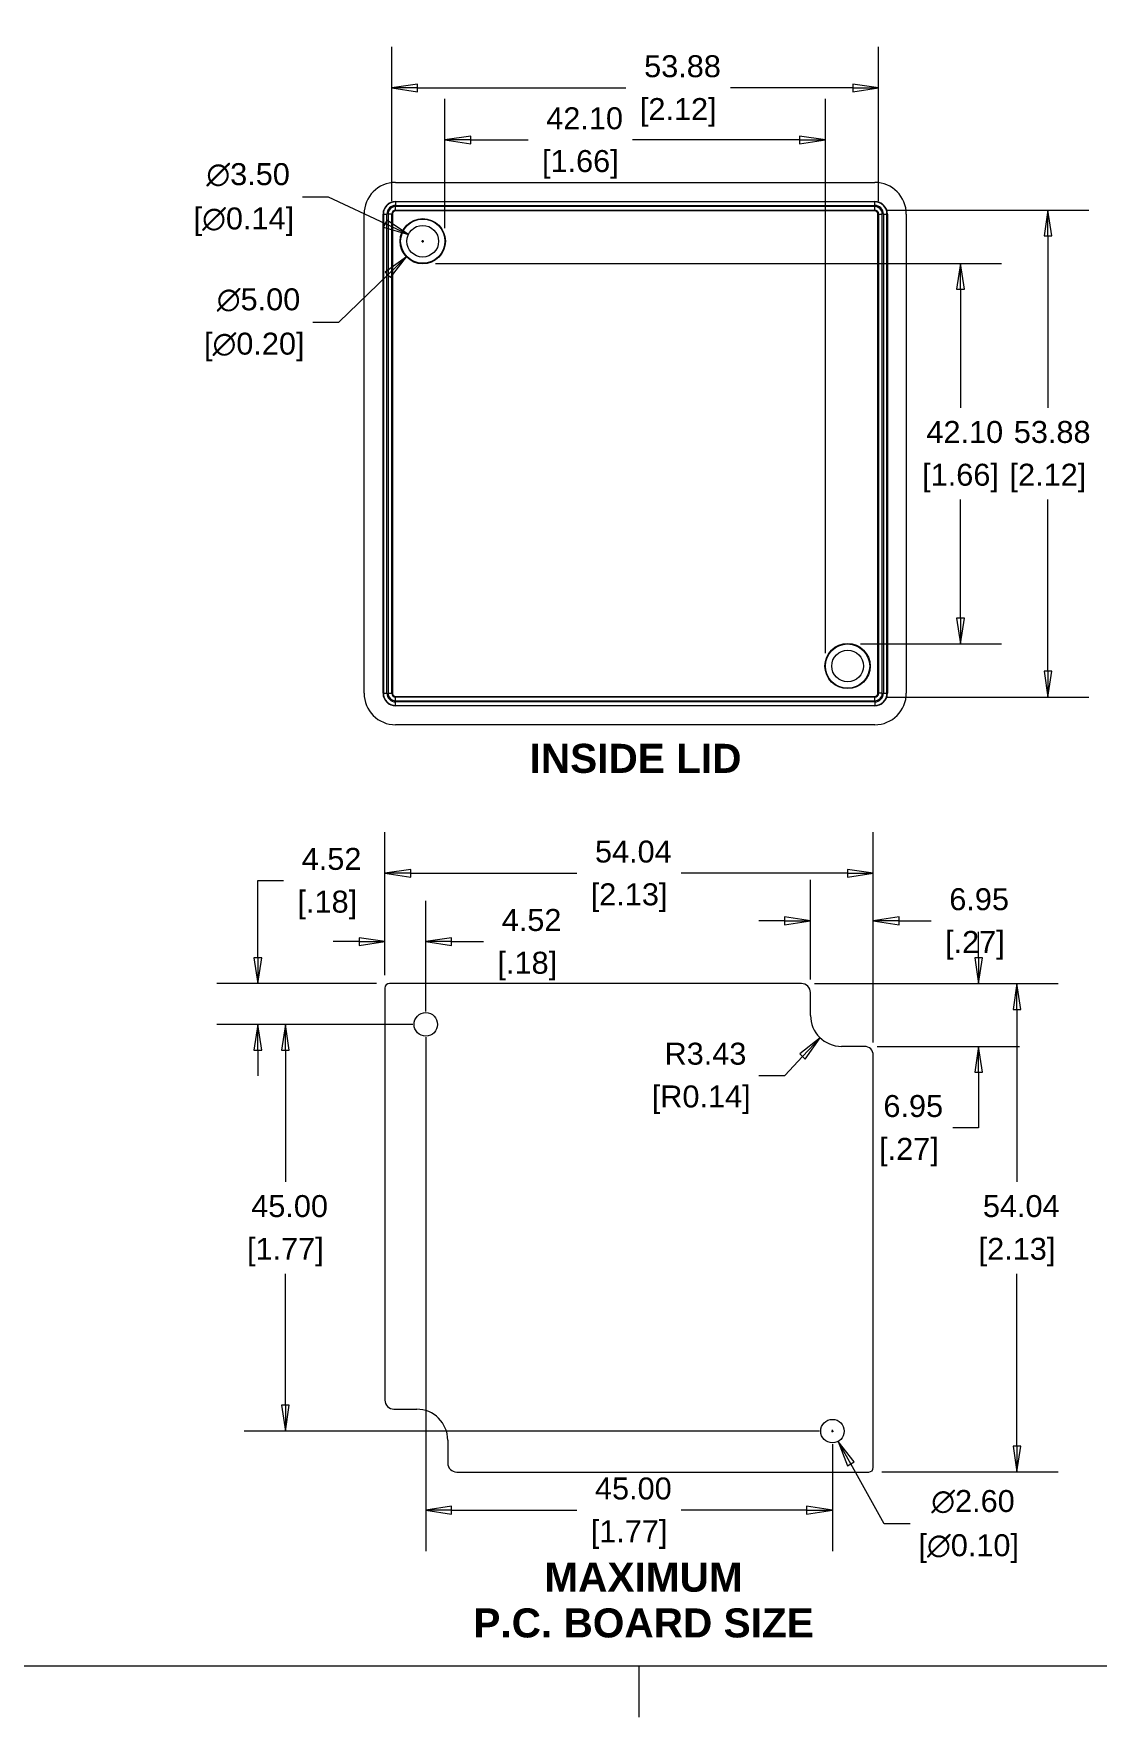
# Model space of a CAD drawing. Header units: millimetres. Extents: x 5 to 394, y 5 to 303.
# Drawn here: x 132.6 to 250.3, y 5 to 191.3 of the extents above; entities that cross this region are included whole.
import ezdxf

# ---------------------------------------------------------------- set-up
doc = ezdxf.new("R2010")
doc.units = ezdxf.units.MM
doc.header["$LTSCALE"] = 1.428571
doc.layers.get('0').update_dxf_attribs({"lineweight": 25})
for name, color, linetype, lineweight in [('Dimension (ANSI)', 7, 'Continuous', 9), ('Sketch Geometry (ANSI)', 7, 'Continuous', 9), ('Symbol (ANSI)', 7, 'Continuous', 9), ('Visible (ANSI)', 7, 'Continuous', 9), ('Visible Narrow (ANSI)', 7, 'Continuous', 9)]:
    doc.layers.add(name, color=color, linetype=linetype, lineweight=lineweight)
doc.styles.add('Label Text (ANSI)', font='arialbd.ttf')
doc.styles.add('Note Text (ANSI)', font='arial.ttf')
doc.dimstyles.new('Default - mm_inch (ANSI)', dxfattribs={"dimscale": 1.428571, "dimtxt": 1.7, "dimasz": 2, "dimexe": 3.175, "dimexo": 1, "dimgap": 0.8, "dimtad": 0, "dimtih": 1, "dimtoh": 1, "dimrnd": 1e-08, "dimzin": 4, "dimdsep": 46, "dimtxsty": 'Note Text (ANSI)', "dimblk": 'Filled-1', "dimcen": 0.09, "dimdle": 10, "dimclrd": 256, "dimclre": 256, "dimclrt": 256, "dimadec": 1, "dimazin": 0, "dimtfac": 1.176471, "dimtofl": 0, "dimtmove": 0, "dimatfit": 3, "dimfxl": 0, "dimtolj": 1, "dimtzin": 0, "dimlwd": -1, "dimlwe": -1, "dimarcsym": 0})

# ---------------------------------------------------------------- blocks, each defined once
blk = doc.blocks.new('Filled-1')
at = {"color": 0}
for p, q in [((0, 0), (-1, 0.15)), ((-1, 0.15), (-1, -0.15)), ((-1, 0), (0, 0)), ((-1, -0.15), (0, 0))]:
    blk.add_line(p, q, dxfattribs=at)
at = {"color": 0, "flags": 128}
blk.add_lwpolyline([(-1, -0.15), (0, 0), (-1, 0.15), (-1, -0.15)], dxfattribs=at)
at = {"color": 0}
blk.add_solid([(-1, -0.15), (0, 0), (-1, 0.15), (-1, -0.15)], dxfattribs=at)
blk = doc.blocks.new('*D27')
at = {"layer": 'Defpoints', "color": 0, "transparency": 16777216}
for p in [(217.57, 86.18), (241.42, 86.18), (225.02, 32.14)]:
    blk.add_point(p, dxfattribs=at)
at = {"layer": 'Dimension (ANSI)', "transparency": 16777216}
for p, q in [((219, 86.18), (245.96, 86.18)), ((241.42, 83.32), (241.42, 64.24)), ((241.42, 35), (241.42, 54.08)), ((226.45, 32.14), (245.96, 32.14))]:
    blk.add_line(p, q, dxfattribs=at)
at = {"layer": 'Dimension (ANSI)', "transparency": 16777216, "xscale": 2.857142857142857, "yscale": 2.857142857142857, "zscale": 2.857142857142857}
for p, rotation in [((241.42, 86.18), 90), ((241.42, 32.14), 270)]:
    blk.add_blockref('Filled-1', p, dxfattribs=dict(at, rotation=rotation))
at = {"layer": 'Dimension (ANSI)', "transparency": 16777216, "char_height": 2.429, "attachment_point": 5, "style": 'Note Text (ANSI)'}
for s, insert in [('\\A1; 54.04', (241.42, 61.54)), ('\\A1;[2.13]', (241.42, 56.46))]:
    blk.add_mtext(s, dxfattribs=dict(at, insert=insert))
blk = doc.blocks.new('*D28')
at = {"layer": 'Defpoints', "color": 0, "transparency": 16777216}
for p in [(217.57, 86.18), (224.52, 79.23), (237.17, 79.23)]:
    blk.add_point(p, dxfattribs=at)
at = {"layer": 'Dimension (ANSI)', "transparency": 16777216}
for p, q in [((237.17, 89.04), (237.17, 91.89)), ((219, 86.18), (241.71, 86.18)), ((225.95, 79.23), (241.71, 79.23)), ((237.17, 76.37), (237.17, 70.22)), ((237.17, 70.22), (234.32, 70.22))]:
    blk.add_line(p, q, dxfattribs=at)
at = {"layer": 'Dimension (ANSI)', "transparency": 16777216, "xscale": 2.857142857142857, "yscale": 2.857142857142857, "zscale": 2.857142857142857}
for p, rotation in [((237.17, 86.18), 270), ((237.17, 79.23), 90)]:
    blk.add_blockref('Filled-1', p, dxfattribs=dict(at, rotation=rotation))
at = {"layer": 'Dimension (ANSI)', "transparency": 16777216, "char_height": 2.429, "attachment_point": 5, "style": 'Note Text (ANSI)'}
for s, insert in [('\\A1; 6.95', (229.47, 72.61)), ('\\A1;[.27]', (229.47, 67.52))]:
    blk.add_mtext(s, dxfattribs=dict(at, insert=insert))
blk = doc.blocks.new('*D29')
at = {"layer": 'Defpoints', "color": 0, "transparency": 16777216}
for p in [(218.57, 93.11), (218.57, 85.18), (225.52, 78.23)]:
    blk.add_point(p, dxfattribs=at)
at = {"layer": 'Dimension (ANSI)', "transparency": 16777216}
for p, q in [((218.57, 86.61), (218.57, 97.65)), ((225.52, 79.66), (225.52, 97.65)), ((215.72, 93.11), (212.86, 93.11)), ((228.38, 93.11), (231.91, 93.11))]:
    blk.add_line(p, q, dxfattribs=at)
at = {"layer": 'Dimension (ANSI)', "transparency": 16777216, "xscale": 2.857142857142857, "yscale": 2.857142857142857, "zscale": 2.857142857142857}
blk.add_blockref('Filled-1', (218.57, 93.11), dxfattribs=at)
at = {"layer": 'Dimension (ANSI)', "transparency": 16777216, "xscale": 2.857142857142857, "yscale": 2.857142857142857, "zscale": 2.857142857142857, "rotation": 180}
blk.add_blockref('Filled-1', (225.52, 93.11), dxfattribs=at)
at = {"layer": 'Dimension (ANSI)', "transparency": 16777216, "char_height": 2.429, "attachment_point": 5, "style": 'Note Text (ANSI)'}
for s, insert in [('\\A1; 6.95', (236.76, 95.49)), ('\\A1;[.27]', (236.76, 90.41))]:
    blk.add_mtext(s, dxfattribs=dict(at, insert=insert))
blk = doc.blocks.new('*D30')
at = {"layer": 'Defpoints', "color": 0, "transparency": 16777216}
for p in [(222, 82.66), (219.65, 80.17)]:
    blk.add_point(p, dxfattribs=at)
at = {"layer": 'Dimension (ANSI)', "transparency": 16777216}
for p, q in [((215.72, 76.02), (217.68, 78.09)), ((212.86, 76.02), (215.72, 76.02))]:
    blk.add_line(p, q, dxfattribs=at)
at = {"layer": 'Dimension (ANSI)', "transparency": 16777216, "xscale": 2.857142857142857, "yscale": 2.857142857142857, "zscale": 2.857142857142857, "rotation": 46.58485031350623}
blk.add_blockref('Filled-1', (219.65, 80.17), dxfattribs=at)
at = {"layer": 'Dimension (ANSI)', "transparency": 16777216, "attachment_point": 5, "style": 'Note Text (ANSI)'}
for s, insert, char_height in [('\\A1; R3.43', (206.48, 78.4), 2.429), ('\\A1;[R0.14]', (206.48, 73.32), 2.4286)]:
    blk.add_mtext(s, dxfattribs=dict(at, insert=insert, char_height=char_height))
blk = doc.blocks.new('*D31')
at = {"layer": 'Defpoints', "color": 0, "transparency": 16777216}
for p in [(171.48, 98.38), (171.48, 85.68), (225.52, 78.23)]:
    blk.add_point(p, dxfattribs=at)
at = {"layer": 'Dimension (ANSI)', "transparency": 16777216}
for p, q in [((171.48, 87.11), (171.48, 102.92)), ((225.52, 79.66), (225.52, 102.92)), ((174.34, 98.38), (192.73, 98.38)), ((222.67, 98.38), (204.28, 98.38))]:
    blk.add_line(p, q, dxfattribs=at)
at = {"layer": 'Dimension (ANSI)', "transparency": 16777216, "xscale": 2.857142857142857, "yscale": 2.857142857142857, "zscale": 2.857142857142857, "rotation": 180}
blk.add_blockref('Filled-1', (171.48, 98.38), dxfattribs=at)
at = {"layer": 'Dimension (ANSI)', "transparency": 16777216, "xscale": 2.857142857142857, "yscale": 2.857142857142857, "zscale": 2.857142857142857}
blk.add_blockref('Filled-1', (225.52, 98.38), dxfattribs=at)
at = {"layer": 'Dimension (ANSI)', "transparency": 16777216, "char_height": 2.429, "attachment_point": 5, "style": 'Note Text (ANSI)'}
for s, insert in [('\\A1; 54.04', (198.5, 100.76)), ('\\A1;[2.13]', (198.5, 95.68))]:
    blk.add_mtext(s, dxfattribs=dict(at, insert=insert))
blk = doc.blocks.new('*D32')
at = {"layer": 'Defpoints', "color": 0, "transparency": 16777216}
for p in [(171.48, 90.81), (171.48, 85.68), (176, 81.66)]:
    blk.add_point(p, dxfattribs=at)
at = {"layer": 'Dimension (ANSI)', "transparency": 16777216}
for p, q in [((171.48, 87.11), (171.48, 95.34)), ((176, 83.09), (176, 95.34)), ((168.63, 90.81), (165.77, 90.81)), ((178.86, 90.81), (182.41, 90.81))]:
    blk.add_line(p, q, dxfattribs=at)
at = {"layer": 'Dimension (ANSI)', "transparency": 16777216, "xscale": 2.857142857142857, "yscale": 2.857142857142857, "zscale": 2.857142857142857}
blk.add_blockref('Filled-1', (171.48, 90.81), dxfattribs=at)
at = {"layer": 'Dimension (ANSI)', "transparency": 16777216, "xscale": 2.857142857142857, "yscale": 2.857142857142857, "zscale": 2.857142857142857, "rotation": 180}
blk.add_blockref('Filled-1', (176, 90.81), dxfattribs=at)
at = {"layer": 'Dimension (ANSI)', "transparency": 16777216, "char_height": 2.429, "attachment_point": 5, "style": 'Note Text (ANSI)'}
for s, insert in [('\\A1; 4.52', (187.24, 93.19)), ('\\A1;[.18]', (187.24, 88.11))]:
    blk.add_mtext(s, dxfattribs=dict(at, insert=insert))
blk = doc.blocks.new('*D33')
at = {"layer": 'Defpoints', "color": 0, "transparency": 16777216}
for p in [(171.98, 86.18), (157.42, 81.66), (176, 81.66)]:
    blk.add_point(p, dxfattribs=at)
at = {"layer": 'Dimension (ANSI)', "transparency": 16777216}
for p, q in [((157.42, 89.04), (157.42, 97.57)), ((157.42, 97.57), (160.28, 97.57)), ((170.56, 86.18), (152.89, 86.18)), ((174.58, 81.66), (152.89, 81.66)), ((157.42, 78.8), (157.42, 75.95))]:
    blk.add_line(p, q, dxfattribs=at)
at = {"layer": 'Dimension (ANSI)', "transparency": 16777216, "xscale": 2.857142857142857, "yscale": 2.857142857142857, "zscale": 2.857142857142857}
for p, rotation in [((157.42, 86.18), 270), ((157.42, 81.66), 90)]:
    blk.add_blockref('Filled-1', p, dxfattribs=dict(at, rotation=rotation))
at = {"layer": 'Dimension (ANSI)', "transparency": 16777216, "char_height": 2.429, "attachment_point": 5, "style": 'Note Text (ANSI)'}
for s, insert in [('\\A1; 4.52', (165.11, 99.95)), ('\\A1;[.18]', (165.11, 94.87))]:
    blk.add_mtext(s, dxfattribs=dict(at, insert=insert))
blk = doc.blocks.new('*D34')
at = {"layer": 'Defpoints', "color": 0, "transparency": 16777216}
for p in [(176, 81.66), (160.47, 36.66), (221, 36.66)]:
    blk.add_point(p, dxfattribs=at)
at = {"layer": 'Dimension (ANSI)', "transparency": 16777216}
for p, q in [((174.58, 81.66), (155.93, 81.66)), ((160.47, 78.8), (160.47, 64.24)), ((160.47, 39.52), (160.47, 54.08)), ((219.58, 36.66), (155.93, 36.66))]:
    blk.add_line(p, q, dxfattribs=at)
at = {"layer": 'Dimension (ANSI)', "transparency": 16777216, "xscale": 2.857142857142857, "yscale": 2.857142857142857, "zscale": 2.857142857142857}
for p, rotation in [((160.47, 81.66), 90), ((160.47, 36.66), 270)]:
    blk.add_blockref('Filled-1', p, dxfattribs=dict(at, rotation=rotation))
at = {"layer": 'Dimension (ANSI)', "transparency": 16777216, "char_height": 2.429, "attachment_point": 5, "style": 'Note Text (ANSI)'}
for s, insert in [('\\A1; 45.00', (160.47, 61.54)), ('\\A1;[1.77]', (160.47, 56.46))]:
    blk.add_mtext(s, dxfattribs=dict(at, insert=insert))
blk = doc.blocks.new('*D35')
at = {"layer": 'Defpoints', "color": 0, "transparency": 16777216}
for p in [(176, 81.66), (221, 36.66), (221, 27.92)]:
    blk.add_point(p, dxfattribs=at)
at = {"layer": 'Dimension (ANSI)', "transparency": 16777216}
for p, q in [((176, 80.23), (176, 23.38)), ((221, 35.23), (221, 23.38)), ((178.86, 27.92), (192.73, 27.92)), ((218.15, 27.92), (204.28, 27.92))]:
    blk.add_line(p, q, dxfattribs=at)
at = {"layer": 'Dimension (ANSI)', "transparency": 16777216, "xscale": 2.857142857142857, "yscale": 2.857142857142857, "zscale": 2.857142857142857, "rotation": 180}
blk.add_blockref('Filled-1', (176, 27.92), dxfattribs=at)
at = {"layer": 'Dimension (ANSI)', "transparency": 16777216, "xscale": 2.857142857142857, "yscale": 2.857142857142857, "zscale": 2.857142857142857}
blk.add_blockref('Filled-1', (221, 27.92), dxfattribs=at)
at = {"layer": 'Dimension (ANSI)', "transparency": 16777216, "char_height": 2.429, "attachment_point": 5, "style": 'Note Text (ANSI)'}
for s, insert in [('\\A1; 45.00', (198.5, 30.3)), ('\\A1;[1.77]', (198.5, 25.22))]:
    blk.add_mtext(s, dxfattribs=dict(at, insert=insert))
blk = doc.blocks.new('*D36')
at = {"layer": 'Defpoints', "color": 0, "transparency": 16777216}
for p in [(220.37, 37.79), (221.64, 35.53)]:
    blk.add_point(p, dxfattribs=at)
at = {"layer": 'Dimension (ANSI)', "transparency": 16777216}
for p, q in [((220.88, 36.66), (221.13, 36.66)), ((221, 36.53), (221, 36.79)), ((226.74, 26.4), (223.03, 33.03)), ((229.6, 26.4), (226.74, 26.4))]:
    blk.add_line(p, q, dxfattribs=at)
at = {"layer": 'Dimension (ANSI)', "transparency": 16777216, "xscale": 2.857142857142857, "yscale": 2.857142857142857, "zscale": 2.857142857142857, "rotation": 119.2343322333224}
blk.add_blockref('Filled-1', (221.64, 35.53), dxfattribs=at)
at = {"layer": 'Dimension (ANSI)', "transparency": 16777216, "attachment_point": 5, "style": 'Note Text (ANSI)'}
for s, insert, char_height in [('\\A1; ∅2.60', (236.08, 28.85), 2.429), ('\\A1;[∅0.10]', (236.08, 23.67), 2.4286)]:
    blk.add_mtext(s, dxfattribs=dict(at, insert=insert, char_height=char_height))
blk = doc.blocks.new('*D41')
at = {"layer": 'Defpoints', "color": 0, "transparency": 16777216}
for p in [(175.67, 165.85), (222.67, 123.75), (235.17, 123.75)]:
    blk.add_point(p, dxfattribs=at)
at = {"layer": 'Dimension (ANSI)', "transparency": 16777216}
for p, q in [((177.1, 165.85), (239.71, 165.85)), ((235.17, 162.99), (235.17, 149.88)), ((235.17, 126.6), (235.17, 139.72)), ((224.1, 123.75), (239.71, 123.75))]:
    blk.add_line(p, q, dxfattribs=at)
at = {"layer": 'Dimension (ANSI)', "transparency": 16777216, "xscale": 2.857142857142857, "yscale": 2.857142857142857, "zscale": 2.857142857142857}
for p, rotation in [((235.17, 165.85), 90), ((235.17, 123.75), 270)]:
    blk.add_blockref('Filled-1', p, dxfattribs=dict(at, rotation=rotation))
at = {"layer": 'Dimension (ANSI)', "transparency": 16777216, "char_height": 2.429, "attachment_point": 5, "style": 'Note Text (ANSI)'}
for s, insert in [('\\A1; 42.10', (235.17, 147.18)), ('\\A1;[1.66]', (235.17, 142.1))]:
    blk.add_mtext(s, dxfattribs=dict(at, insert=insert))
blk = doc.blocks.new('*D42')
at = {"layer": 'Defpoints', "color": 0, "transparency": 16777216}
for p in [(225.67, 171.74), (225.67, 117.86), (244.84, 117.86)]:
    blk.add_point(p, dxfattribs=at)
at = {"layer": 'Dimension (ANSI)', "transparency": 16777216}
for p, q in [((227.1, 171.74), (249.38, 171.74)), ((244.84, 168.88), (244.84, 149.88)), ((244.84, 120.72), (244.84, 139.72)), ((227.1, 117.86), (249.38, 117.86))]:
    blk.add_line(p, q, dxfattribs=at)
at = {"layer": 'Dimension (ANSI)', "transparency": 16777216, "xscale": 2.857142857142857, "yscale": 2.857142857142857, "zscale": 2.857142857142857}
for p, rotation in [((244.84, 171.74), 90), ((244.84, 117.86), 270)]:
    blk.add_blockref('Filled-1', p, dxfattribs=dict(at, rotation=rotation))
at = {"layer": 'Dimension (ANSI)', "transparency": 16777216, "char_height": 2.429, "attachment_point": 5, "style": 'Note Text (ANSI)'}
for s, insert in [('\\A1; 53.88', (244.84, 147.18)), ('\\A1;[2.12]', (244.84, 142.1))]:
    blk.add_mtext(s, dxfattribs=dict(at, insert=insert))
blk = doc.blocks.new('*D43')
at = {"layer": 'Defpoints', "color": 0, "transparency": 16777216}
for p in [(172.24, 185.25), (172.24, 171.3), (226.11, 171.3)]:
    blk.add_point(p, dxfattribs=at)
at = {"layer": 'Dimension (ANSI)', "transparency": 16777216}
for p, q in [((172.24, 172.73), (172.24, 189.79)), ((226.11, 172.73), (226.11, 189.79)), ((175.09, 185.25), (198.15, 185.25)), ((223.26, 185.25), (209.72, 185.25))]:
    blk.add_line(p, q, dxfattribs=at)
at = {"layer": 'Dimension (ANSI)', "transparency": 16777216, "xscale": 2.857142857142857, "yscale": 2.857142857142857, "zscale": 2.857142857142857, "rotation": 180}
blk.add_blockref('Filled-1', (172.24, 185.25), dxfattribs=at)
at = {"layer": 'Dimension (ANSI)', "transparency": 16777216, "xscale": 2.857142857142857, "yscale": 2.857142857142857, "zscale": 2.857142857142857}
blk.add_blockref('Filled-1', (226.11, 185.25), dxfattribs=at)
at = {"layer": 'Dimension (ANSI)', "transparency": 16777216, "char_height": 2.429, "attachment_point": 5, "style": 'Note Text (ANSI)'}
for s, insert in [('\\A1; 53.88', (203.94, 187.64)), ('\\A1;[2.12]', (203.94, 182.55))]:
    blk.add_mtext(s, dxfattribs=dict(at, insert=insert))
blk = doc.blocks.new('*D44')
at = {"layer": 'Defpoints', "color": 0, "transparency": 16777216}
for p in [(178.12, 179.5), (178.12, 168.3), (220.23, 121.3)]:
    blk.add_point(p, dxfattribs=at)
at = {"layer": 'Dimension (ANSI)', "transparency": 16777216}
for p, q in [((178.12, 169.73), (178.12, 184.04)), ((220.23, 122.73), (220.23, 184.04)), ((180.98, 179.5), (187.33, 179.5)), ((217.37, 179.5), (198.89, 179.5))]:
    blk.add_line(p, q, dxfattribs=at)
at = {"layer": 'Dimension (ANSI)', "transparency": 16777216, "xscale": 2.857142857142857, "yscale": 2.857142857142857, "zscale": 2.857142857142857, "rotation": 180}
blk.add_blockref('Filled-1', (178.12, 179.5), dxfattribs=at)
at = {"layer": 'Dimension (ANSI)', "transparency": 16777216, "xscale": 2.857142857142857, "yscale": 2.857142857142857, "zscale": 2.857142857142857}
blk.add_blockref('Filled-1', (220.23, 179.5), dxfattribs=at)
at = {"layer": 'Dimension (ANSI)', "transparency": 16777216, "char_height": 2.429, "attachment_point": 5, "style": 'Note Text (ANSI)'}
for s, insert in [('\\A1; 42.10', (193.11, 181.88)), ('\\A1;[1.66]', (193.11, 176.8))]:
    blk.add_mtext(s, dxfattribs=dict(at, insert=insert))
blk = doc.blocks.new('*D45')
at = {"layer": 'Defpoints', "color": 0, "transparency": 16777216}
for p in [(174.09, 169.04), (177.26, 167.56)]:
    blk.add_point(p, dxfattribs=at)
at = {"layer": 'Dimension (ANSI)', "transparency": 16777216}
for p, q in [((162.36, 173.19), (165.22, 173.19)), ((165.22, 173.19), (171.5, 170.25)), ((175.55, 168.3), (175.8, 168.3)), ((175.67, 168.17), (175.67, 168.43))]:
    blk.add_line(p, q, dxfattribs=at)
at = {"layer": 'Dimension (ANSI)', "transparency": 16777216, "xscale": 2.857142857142857, "yscale": 2.857142857142857, "zscale": 2.857142857142857, "rotation": 334.924564792212}
blk.add_blockref('Filled-1', (174.09, 169.04), dxfattribs=at)
at = {"layer": 'Dimension (ANSI)', "transparency": 16777216, "attachment_point": 5, "style": 'Note Text (ANSI)'}
for s, insert, char_height in [('\\A1; ∅3.50', (155.88, 175.64), 2.429), ('\\A1;[∅0.14]', (155.88, 170.45), 2.4286)]:
    blk.add_mtext(s, dxfattribs=dict(at, insert=insert, char_height=char_height))
blk = doc.blocks.new('*D46')
at = {"layer": 'Defpoints', "color": 0, "transparency": 16777216}
for p in [(177.47, 170.03), (173.87, 166.56)]:
    blk.add_point(p, dxfattribs=at)
at = {"layer": 'Dimension (ANSI)', "transparency": 16777216}
for p, q in [((175.55, 168.3), (175.8, 168.3)), ((175.67, 168.17), (175.67, 168.43)), ((166.37, 159.34), (171.82, 164.58)), ((163.51, 159.34), (166.37, 159.34))]:
    blk.add_line(p, q, dxfattribs=at)
at = {"layer": 'Dimension (ANSI)', "transparency": 16777216, "xscale": 2.857142857142857, "yscale": 2.857142857142857, "zscale": 2.857142857142857, "rotation": 43.92727613092318}
blk.add_blockref('Filled-1', (173.87, 166.56), dxfattribs=at)
at = {"layer": 'Dimension (ANSI)', "transparency": 16777216, "attachment_point": 5, "style": 'Note Text (ANSI)'}
for s, insert, char_height in [('\\A1; ∅5.00', (157.03, 161.79), 2.429), ('\\A1;[∅0.20]', (157.03, 156.6), 2.4286)]:
    blk.add_mtext(s, dxfattribs=dict(at, insert=insert, char_height=char_height))
blk = doc.blocks.new('Borders Hammond Border')
at = {"layer": 'Sketch Geometry (ANSI)'}
for p, q in [((7.5, 7.5), (271.9, 7.5)), ((139.7, 7.5), (139.7, 3.5))]:
    blk.add_line(p, q, dxfattribs=at)

msp = doc.modelspace()

# ---------------------------------------------------------------- linework, layer by layer
at = {"layer": 'Visible (ANSI)'}
for p, q in [((172.674, 174.7991), (225.674, 174.7991)), ((172.674, 172.6991), (225.674, 172.6991)), ((225.674, 171.6642), (172.674, 171.6642)), ((169.174, 118.2991), (169.174, 171.2991)), ((171.274, 118.2991), (171.274, 171.2991)), ((172.3089, 171.2991), (172.3089, 118.2991)), ((226.0391, 118.2991), (226.0391, 171.2991)), ((227.074, 171.2991), (227.074, 118.2991)), ((229.174, 171.2991), (229.174, 118.2991)), ((172.674, 117.934), (225.674, 117.934)), ((225.674, 116.8991), (172.674, 116.8991)), ((225.674, 114.7991), (172.674, 114.7991)), ((171.4848, 85.6792), (171.4848, 40.0896)), ((217.5744, 86.1792), (171.9848, 86.1792)), ((218.5744, 82.6595), (218.5744, 85.1792)), ((224.5243, 79.2293), (222.0046, 79.2293)), ((225.5243, 32.6397), (225.5243, 78.2293)), ((172.4848, 39.0896), (175.0046, 39.0896)), ((178.4347, 35.6595), (178.4347, 33.1397)), ((179.4347, 32.1397), (225.0243, 32.1397))]:
    msp.add_line(p, q, dxfattribs=at)
for centre, radius in [((175.674, 168.2991), 2.5), ((175.674, 168.2991), 2.4476), ((175.674, 168.2991), 1.75), ((222.674, 121.2991), 2.5), ((222.674, 121.2991), 2.4476), ((222.674, 121.2991), 1.75), ((176.0046, 81.6595), 1.3), ((221.0046, 36.6595), 1.3)]:
    msp.add_circle(centre, radius, dxfattribs=at)
for centre, radius, start, end in [((172.674, 171.2991), 3.5, 90, 180), ((225.674, 171.2991), 3.5, 0, 90), ((172.674, 171.2991), 1.4, 90, 180), ((172.674, 171.2991), 0.3651, 90, 180), ((225.674, 171.2991), 1.4, 0, 90), ((225.674, 171.2991), 0.3651, 0, 90), ((172.674, 118.2991), 3.5, 180, 270), ((172.674, 118.2991), 1.4, 180, 270), ((172.674, 118.2991), 0.3651, 180, 270), ((225.674, 118.2991), 0.3651, 270, 0), ((225.674, 118.2991), 1.4, 270, 0), ((225.674, 118.2991), 3.5, 270, 0), ((171.9848, 85.6792), 0.5, 90, 180), ((217.5744, 85.1792), 1, 0, 90), ((222.0046, 82.6595), 3.4302, 180, 270), ((224.5243, 78.2293), 1, 0, 90), ((172.4848, 40.0896), 1, 180, 270), ((175.0046, 35.6595), 3.4302, 0, 90), ((179.4347, 33.1397), 1, 180, 270), ((225.0243, 32.6397), 0.5, 270, 0)]:
    msp.add_arc(centre, radius, start, end, dxfattribs=at)
at = {"layer": 'Visible Narrow (ANSI)'}
for p, q in [((172.674, 172.6991), (172.674, 172.6602)), ((172.674, 172.6602), (172.674, 172.2604)), ((225.674, 172.6602), (172.674, 172.6602)), ((172.674, 172.2604), (225.674, 172.2604)), ((172.674, 171.738), (172.674, 172.1378)), ((225.674, 172.1378), (172.674, 172.1378)), ((172.674, 171.738), (225.674, 171.738)), ((172.674, 171.6642), (172.674, 171.738)), ((225.674, 172.6991), (225.674, 172.6602)), ((225.674, 172.2604), (225.674, 172.6602)), ((225.674, 171.738), (225.674, 172.1378)), ((225.674, 171.6642), (225.674, 171.738)), ((171.274, 171.2991), (171.3129, 171.2991)), ((171.3129, 171.2991), (171.7126, 171.2991)), ((171.3129, 171.2991), (171.3129, 118.2991)), ((171.7126, 118.2991), (171.7126, 171.2991)), ((172.2351, 171.2991), (171.8353, 171.2991)), ((171.8353, 171.2991), (171.8353, 118.2991)), ((172.2351, 118.2991), (172.2351, 171.2991)), ((172.3089, 171.2991), (172.2351, 171.2991)), ((226.1129, 171.2991), (226.0391, 171.2991)), ((226.1129, 171.2991), (226.5126, 171.2991)), ((226.1129, 171.2991), (226.1129, 118.2991)), ((226.5126, 118.2991), (226.5126, 171.2991)), ((226.6353, 171.2991), (226.6353, 118.2991)), ((226.6353, 171.2991), (227.0351, 171.2991)), ((227.0351, 118.2991), (227.0351, 171.2991)), ((227.074, 171.2991), (227.0351, 171.2991)), ((171.274, 118.2991), (171.3129, 118.2991)), ((171.3129, 118.2991), (171.7126, 118.2991)), ((171.8353, 118.2991), (172.2351, 118.2991)), ((172.3089, 118.2991), (172.2351, 118.2991)), ((172.674, 117.934), (172.674, 117.8602)), ((172.674, 117.4604), (172.674, 117.8602)), ((225.674, 117.8602), (172.674, 117.8602)), ((172.674, 117.4604), (225.674, 117.4604)), ((225.674, 117.934), (225.674, 117.8602)), ((225.674, 117.4604), (225.674, 117.8602)), ((226.0391, 118.2991), (226.1129, 118.2991)), ((226.5126, 118.2991), (226.1129, 118.2991)), ((226.6353, 118.2991), (227.0351, 118.2991)), ((227.074, 118.2991), (227.0351, 118.2991)), ((225.674, 117.3378), (172.674, 117.3378)), ((172.674, 116.938), (172.674, 117.3378)), ((172.674, 116.938), (225.674, 116.938)), ((172.674, 116.8991), (172.674, 116.938)), ((225.674, 117.3378), (225.674, 116.938)), ((225.674, 116.8991), (225.674, 116.938))]:
    msp.add_line(p, q, dxfattribs=at)
for centre, radius, start, end in [((172.674, 171.2991), 1.3611, 90, 180), ((172.674, 171.2991), 0.9613, 90, 180), ((172.674, 171.2991), 0.8387, 90, 180), ((172.674, 171.2991), 0.4389, 90, 180), ((225.674, 171.2991), 1.3611, 0, 90), ((225.674, 171.2991), 0.9613, 0, 90), ((225.674, 171.2991), 0.8387, 0, 90), ((225.674, 171.2991), 0.4389, 0, 90), ((172.674, 118.2991), 1.3611, 180, 270), ((172.674, 118.2991), 0.9613, 180, 270), ((172.674, 118.2991), 0.8387, 180, 270), ((172.674, 118.2991), 0.4389, 180, 270), ((225.674, 118.2991), 0.8387, 270, 0), ((225.674, 118.2991), 0.4389, 270, 0), ((225.674, 118.2991), 0.9613, 270, 0), ((225.674, 118.2991), 1.3611, 270, 0)]:
    msp.add_arc(centre, radius, start, end, dxfattribs=at)

# ---------------------------------------------------------------- block references
at = {"xscale": 1.428571428571429, "yscale": 1.428571428571429, "zscale": 1.428571428571429}
msp.add_blockref('Borders Hammond Border', (0, 0), dxfattribs=at)

# ---------------------------------------------------------------- texts
at = {"layer": 'Symbol (ANSI)', "attachment_point": 7, "style": 'Label Text (ANSI)'}
for s, insert, char_height in [('INSIDE LID', (187.4886, 109.4355), 3.21429), ('MAXIMUM', (189.1223, 18.8522), 3.21429), ('P.C. BOARD SIZE', (181.267, 13.7914), 3.214286)]:
    msp.add_mtext(s, dxfattribs=dict(at, insert=insert, char_height=char_height))

# ---------------------------------------------------------------- dimensions: what is measured, and where the dimension line sits
at = {"layer": 'Dimension (ANSI)'}
for base, p1, p2, angle, text, override, picture, middle in [((172.2351, 185.2526), (226.1129, 171.2991), (172.2351, 171.2991), 180, ' <>\\X[2.12]', {"dimgap": 0.8, "dimtih": 0, "dimtoh": 0, "dimdec": 2, "dimpost": '\\X', "dimtol": 0, "dimlim": 0, "dimtp": 0, "dimtm": 0, "dimtdec": 2, "dimatfit": 1}, '*D43', (203.936, 185.2526)), ((178.1216, 179.4993), (220.2263, 121.2991), (178.1216, 168.2991), 180, ' <>\\X[1.66]', {"dimgap": 0.8, "dimtih": 0, "dimtoh": 0, "dimdec": 2, "dimpost": '\\X', "dimtol": 0, "dimlim": 0, "dimtp": 0, "dimtm": 0, "dimtdec": 2, "dimatfit": 1}, '*D44', (193.1081, 179.4993)), ((244.841, 117.8602), (225.674, 171.738), (225.674, 117.8602), 270, ' <>\\X[2.12]', {"dimgap": 0.8, "dimdec": 2, "dimpost": '\\X', "dimtol": 0, "dimlim": 0, "dimtp": 0, "dimtm": 0, "dimtdec": 2, "dimatfit": 1}, '*D42', (244.841, 144.7991)), ((235.174, 123.7467), (175.674, 165.8515), (222.674, 123.7467), 90, ' <>\\X[1.66]', {"dimgap": 0.8, "dimdec": 2, "dimpost": '\\X', "dimtol": 0, "dimlim": 0, "dimtp": 0, "dimtm": 0, "dimtdec": 2, "dimatfit": 1}, '*D41', (235.174, 144.7991)), ((157.4247, 81.6595), (171.9848, 86.1792), (176.0046, 81.6595), 90, ' <>\\X[.18]', {"dimgap": 0.8, "dimdec": 2, "dimpost": '\\X', "dimtol": 0, "dimlim": 0, "dimtp": 0, "dimtm": 0, "dimtdec": 2, "dimatfit": 1}, '*D33', (165.1081, 97.5682)), ((171.4848, 90.8066), (176.0046, 81.6595), (171.4848, 85.6792), 180, ' <>\\X[.18]', {"dimgap": 0.8, "dimtih": 0, "dimtoh": 0, "dimdec": 2, "dimpost": '\\X', "dimtol": 0, "dimlim": 0, "dimtp": 0, "dimtm": 0, "dimtdec": 2, "dimatfit": 1}, '*D32', (187.2409, 90.8066)), ((237.1746, 79.2293), (217.5744, 86.1792), (224.5243, 79.2293), 90, ' <>\\X[.27]', {"dimgap": 0.8, "dimdec": 2, "dimpost": '\\X', "dimtol": 0, "dimlim": 0, "dimtp": 0, "dimtm": 0, "dimtdec": 2, "dimatfit": 1}, '*D28', (229.4696, 70.2242)), ((241.4248, 86.1792), (225.0243, 32.1397), (217.5744, 86.1792), 270, ' <>\\X[2.13]', {"dimgap": 0.8, "dimdec": 2, "dimpost": '\\X', "dimtol": 0, "dimlim": 0, "dimtp": 0, "dimtm": 0, "dimtdec": 2, "dimatfit": 1}, '*D27', (241.4248, 59.1595)), ((160.4688, 36.6595), (176.0046, 81.6595), (221.0046, 36.6595), 90, ' <>\\X[1.77]', {"dimgap": 0.8, "dimdec": 2, "dimpost": '\\X', "dimtol": 0, "dimlim": 0, "dimtp": 0, "dimtm": 0, "dimtdec": 2, "dimatfit": 1}, '*D34', (160.4688, 59.1595)), ((221.0046, 27.9177), (176.0046, 81.6595), (221.0046, 36.6595), 180, ' <>\\X[1.77]', {"dimgap": 0.8, "dimtih": 0, "dimtoh": 0, "dimdec": 2, "dimpost": '\\X', "dimtol": 0, "dimlim": 0, "dimtp": 0, "dimtm": 0, "dimtdec": 2, "dimatfit": 1}, '*D35', (198.5046, 27.9177))]:
    dim = msp.add_linear_dim(base=base, p1=p1, p2=p2, angle=angle, text=text, dimstyle='Default - mm_inch (ANSI)', override=override, dxfattribs=at)
    dim.commit()
    dim.dimension.update_dxf_attribs({"geometry": picture, "text_midpoint": middle, "dimtype": 160})
for p1, p2, text, picture, middle in [((177.259, 167.5574), (174.0889, 169.0408), ' <>\\X[∅0.14]', '*D45', (155.8806, 173.1911)), ((177.4745, 170.0335), (173.8734, 166.5647), ' <>\\X[∅0.20]', '*D46', (157.0327, 159.3382)), ((220.3697, 37.7939), (221.6395, 35.525), ' <>\\X[∅0.10]', '*D36', (236.0825, 26.4041))]:
    dim = msp.add_diameter_dim_2p(p1=p1, p2=p2, text=text, dimstyle='Default - mm_inch (ANSI)', override={"dimgap": 0.8, "dimdec": 2, "dimlfac": 1, "dimpost": '\\X', "dimtol": 0, "dimlim": 0, "dimtp": 0, "dimtm": 0, "dimtdec": 2}, dxfattribs=at)
    dim.commit()
    dim.dimension.update_dxf_attribs({"geometry": picture, "text_midpoint": middle, "dimtype": 163})
for base, p2, text, picture, middle in [((171.4848, 98.381), (171.4848, 85.6792), ' <>\\X[2.13]', '*D31', (198.5046, 98.381)), ((218.5744, 93.111), (218.5744, 85.1792), ' <>\\X[.27]', '*D29', (236.7606, 93.111))]:
    dim = msp.add_linear_dim(base=base, p1=(225.5243, 78.2293), p2=p2, text=text, dimstyle='Default - mm_inch (ANSI)', override={"dimgap": 0.8, "dimtih": 0, "dimtoh": 0, "dimdec": 2, "dimpost": '\\X', "dimtol": 0, "dimlim": 0, "dimtp": 0, "dimtm": 0, "dimtdec": 2, "dimatfit": 1}, dxfattribs=at)
    dim.commit()
    dim.dimension.update_dxf_attribs({"geometry": picture, "text_midpoint": middle, "dimtype": 160})
dim = msp.add_radius_dim(center=(222.0046, 82.6595), mpoint=(219.6471, 80.1678), text=' <>\\X[R0.14]', dimstyle='Default - mm_inch (ANSI)', override={"dimgap": 0.8, "dimdec": 2, "dimlfac": 1, "dimpost": '\\X', "dimcen": 0, "dimtol": 0, "dimlim": 0, "dimtp": 0, "dimtm": 0, "dimtdec": 2}, dxfattribs=at)
dim.commit()
dim.dimension.update_dxf_attribs({"geometry": '*D30', "text_midpoint": (206.4758, 76.017)})

doc.saveas('drawing.dxf')
